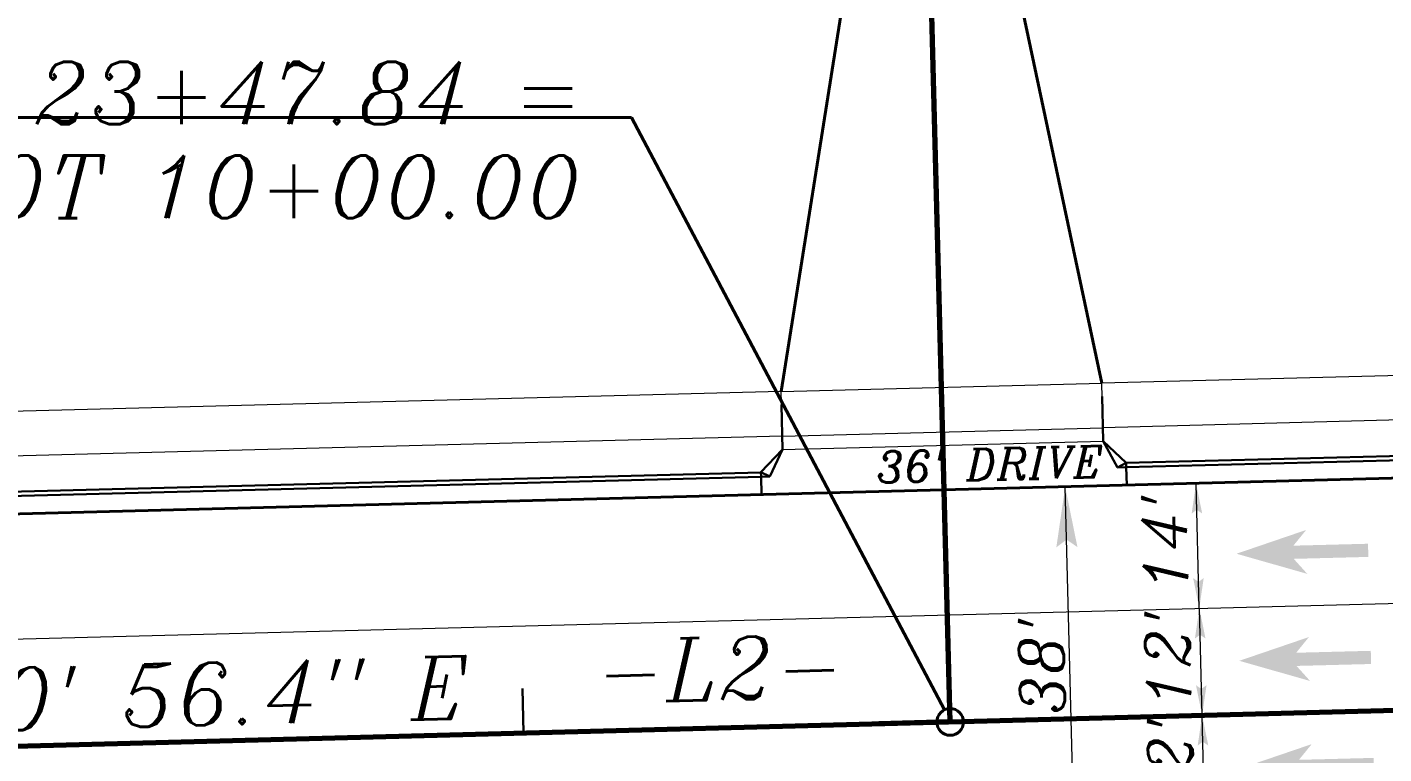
# Model space of a CAD drawing. Extents: x 2081963 to 2085386, y 738291 to 742228.
# Drawn here: x 2083276.6 to 2083428.6, y 741270.3 to 741351.7 of the extents above; entities that cross this region are included whole.
import ezdxf
from ezdxf.enums import TextEntityAlignment as Align

# ---------------------------------------------------------------- set-up
doc = ezdxf.new("R2010")
doc.units = 0
doc.header["$MEASUREMENT"] = 0
for name, color, linetype, lineweight in [('Prop Conc 2ft 6in Curb and Gutter', 1, 'Continuous', 30), ('Prop Dimension', 7, 'Continuous', 13), ('Prop DSN Text', 7, 'Continuous', 30), ('Prop EOT', 3, 'Continuous', 40), ('Prop Horizontal Alignment', 2, 'Continuous', 70), ('Prop Horizontal Alignment Direction Label', 2, 'Continuous', 40), ('Prop Horizontal Alignment Station Label', 2, 'Continuous', 40), ('Prop Horizontal Alignment Tick Large', 2, 'Continuous', 70), ('Prop Horizontal Alignment Tick Small', 2, 'Continuous', 30), ('Prop Lane Arrow CELL', 7, 'Continuous', 0), ('Prop Lane Lines', 9, 'Continuous', 13), ('Prop Rem of Exist Asph Pvmt', 9, 'Continuous', 13), ('Prop Terminator CELL', 7, 'Continuous', 0)]:
    doc.layers.add(name, color=color, linetype=linetype, lineweight=lineweight)
doc.layers.add('Prop Conc 4in Sidewalk', color=51, linetype='Continuous', lineweight=13, true_color=0xffff91)
doc.styles.add('Style-ITALICS', font='ITALICS.shx')

# ---------------------------------------------------------------- blocks, each defined once
blk = doc.blocks.new('STRARR_7')
at = {"layer": 'Prop Lane Arrow CELL'}
blk.add_hatch(color=256, dxfattribs=at).paths.add_polyline_path([(-4, -1.25), (-3.25, -0.375), (-7.5, -0.375), (-7.5, 0.375), (-3.25, 0.375), (-4, 1.25), (0, 0)])
blk = doc.blocks.new('STRARR_8')
at = {"layer": 'Prop Lane Arrow CELL'}
blk.add_hatch(color=256, dxfattribs=at).paths.add_polyline_path([(-4, -1.25), (-3.25, -0.375), (-7.5, -0.375), (-7.5, 0.375), (-3.25, 0.375), (-4, 1.25), (0, 0)])
blk = doc.blocks.new('STRARR_9')
at = {"layer": 'Prop Lane Arrow CELL'}
blk.add_hatch(color=256, dxfattribs=at).paths.add_polyline_path([(-4, -1.25), (-3.25, -0.375), (-7.5, -0.375), (-7.5, 0.375), (-3.25, 0.375), (-4, 1.25), (0, 0)])
blk = doc.blocks.new('*U43')
at = {"layer": 'Prop Lane Arrow CELL', "xscale": 1.968499, "yscale": 1.968499, "zscale": 1.968499, "rotation": 181.480231}
for name, p in [('STRARR_9', (-7.69981, 11.792515)), ('STRARR_8', (-7.388967, -0.203459)), ('STRARR_7', (-7.078125, -12.199432))]:
    blk.add_blockref(name, p, dxfattribs=at)
blk = doc.blocks.new('Terminator_6')
at = {"layer": 'Prop Terminator CELL', "color": 1, "linetype": 'Continuous', "lineweight": 0}
blk.add_solid([(-9, 1.55), (0, 0), (-7.9, 0), (-9.05, -1.6)], dxfattribs=at)
blk = doc.blocks.new('Terminator_7')
at = {"layer": 'Prop Terminator CELL', "color": 1, "linetype": 'Continuous', "lineweight": 0}
blk.add_solid([(-9, 1.55), (0, 0), (-7.9, 0), (-9.05, -1.6)], dxfattribs=at)
blk = doc.blocks.new('*U23')
at = {"layer": 'Prop Dimension'}
blk.add_line((-5.892473, 4.963964), (-1.148989, -6.058711), dxfattribs=at)
at = {"layer": 'Prop Terminator CELL', "color": 1, "linetype": 'Continuous', "lineweight": 0, "xscale": 0.375, "yscale": 0.375, "zscale": 0.375}
for name, p, rotation in [('Terminator_6', (-5.892473, 4.963964), 113.284087), ('Terminator_7', (-1.148989, -6.058711), 293.284087)]:
    blk.add_blockref(name, p, dxfattribs=dict(at, rotation=rotation))
at = {"layer": 'Prop Dimension', "style": 'Style-ITALICS'}
blk.add_text("12'", height=5, rotation=293.284085, dxfattribs=at).set_placement((0.007646, 0.538479), align=Align.MIDDLE_CENTER)
blk = doc.blocks.new('*U132')
at = {"layer": 'Prop Conc 2ft 6in Curb and Gutter'}
for p, q in [((-18.06368, -0.433255), (-18.193197, 4.565068)), ((17.869521, 0.497854), (17.740003, 5.496177)), ((19.446728, -2.462284), (17.869521, 0.497854)), ((20.433441, -1.936548), (17.869521, 0.497854)), ((-20.498082, -2.997175), (-18.06368, -0.433255)), ((-19.485466, -3.471103), (-18.06368, -0.433255)), ((-20.498082, -2.997175), (-20.48513, -3.497007)), ((-20.498082, -2.997175), (-19.485466, -3.471103)), ((20.433441, -1.936548), (19.446728, -2.462284)), ((20.446393, -2.43638), (19.446728, -2.462284)), ((20.433441, -1.936548), (20.446393, -2.43638)), ((20.446393, -2.43638), (20.4982, -4.435709)), ((-20.48513, -3.497007), (-19.485466, -3.471103)), ((-20.48513, -3.497007), (-20.433323, -5.496336)), ((-20.433323, -5.496336), (20.4982, -4.435709))]:
    blk.add_line(p, q, dxfattribs=at)
at = {"layer": 'Prop Conc 4in Sidewalk', "color": 7, "linetype": 'Continuous'}
blk.add_line((-18.06368, -0.433255), (17.869521, 0.497854), dxfattribs=at)
blk = doc.blocks.new('Terminator_63')
at = {"layer": 'Prop Terminator CELL', "color": 1, "linetype": 'Continuous', "lineweight": 0}
blk.add_solid([(-9, 1.55), (0, 0), (-7.9, 0), (-9.05, -1.6)], dxfattribs=at)
blk = doc.blocks.new('Terminator_64')
at = {"layer": 'Prop Terminator CELL', "color": 1, "linetype": 'Continuous', "lineweight": 0}
blk.add_solid([(-9, 1.55), (0, 0), (-7.9, 0), (-9.05, -1.6)], dxfattribs=at)
blk = doc.blocks.new('*U155')
at = {"layer": 'Prop Dimension'}
blk.add_line((3.613298, -18.993736), (2.628964, 18.993513), dxfattribs=at)
at = {"layer": 'Prop Terminator CELL', "color": 1, "linetype": 'Continuous', "lineweight": 0, "xscale": 0.75, "yscale": 0.75, "zscale": 0.75}
for name, p, rotation in [('Terminator_64', (2.628964, 18.993513), 91.484329), ('Terminator_63', (3.613298, -18.993736), 271.484329)]:
    blk.add_blockref(name, p, dxfattribs=dict(at, rotation=rotation))
at = {"layer": 'Prop Dimension', "style": 'Style-ITALICS'}
blk.add_text("38'", height=5, rotation=91.484327, dxfattribs=at).set_placement((-0.00057, -1.086644), align=Align.MIDDLE_CENTER)
blk = doc.blocks.new('Terminator_65')
at = {"layer": 'Prop Terminator CELL', "color": 1, "linetype": 'Continuous', "lineweight": 0}
blk.add_solid([(-9, 1.55), (0, 0), (-7.9, 0), (-9.05, -1.6)], dxfattribs=at)
blk = doc.blocks.new('Terminator_66')
at = {"layer": 'Prop Terminator CELL', "color": 1, "linetype": 'Continuous', "lineweight": 0}
blk.add_solid([(-9, 1.55), (0, 0), (-7.9, 0), (-9.05, -1.6)], dxfattribs=at)
blk = doc.blocks.new('*U158')
at = {"layer": 'Prop Dimension'}
blk.add_line((3.860174, -6.997705), (3.497525, 6.997597), dxfattribs=at)
at = {"layer": 'Prop Terminator CELL', "color": 1, "linetype": 'Continuous', "lineweight": 0, "xscale": 0.375, "yscale": 0.375, "zscale": 0.375}
for name, p, rotation in [('Terminator_66', (3.497525, 6.997597), 91.484329), ('Terminator_65', (3.860174, -6.997705), 271.484329)]:
    blk.add_blockref(name, p, dxfattribs=dict(at, rotation=rotation))
at = {"layer": 'Prop Dimension', "style": 'Style-ITALICS'}
blk.add_text("14'", height=5, rotation=91.484327, dxfattribs=at).set_placement((-0.000964, 0.321887), align=Align.MIDDLE_CENTER)

msp = doc.modelspace()

# ---------------------------------------------------------------- hatches: boundary and pattern name
at = {"layer": 'Prop Rem of Exist Asph Pvmt'}
h = msp.add_hatch(dxfattribs=at)
h.set_pattern_fill('CROSSHATCH', style=0, pattern_type=2)
h.set_pattern_definition([(45, (2083111.345, 741383.98), (-7.07107, 7.07107), []), (315, (2083111.345, 741383.98), (7.07107, 7.07107), [])])
h.paths.add_polyline_path([(2083348.36, 741465.47), (2083306.45, 741436.6), (2083264.41, 741410.86), (2083218.07, 741386.58), (2083176.53, 741367.22), (2083131.69, 741348.73), (2083082.62, 741331.82), (2083038.12, 741321.37), (2083010.13, 741314.18), (2083006.6, 741312.35), (2083004.49, 741311.94), (2083031.1, 741311.96), (2083077.27, 741305.12), (2083085.93, 741306.7), (2083091.88, 741306.93), (2083098.97, 741306.58), (2083141.93, 741320.92), (2083186.01, 741338.8), (2083231.81, 741360.26), (2083273.99, 741382.61), (2083315.7, 741407.84), (2083356.39, 741434.83), (2083366.91, 741442.63, -0.188284), (2083392.29, 741499.01), (2083383.8, 741502.34), (2083381.76, 741505.6), (2083381.81, 741511.83), (2083365.64, 741498.54), (2083365.62, 741493.87), (2083356.43, 741471.6)])

# ---------------------------------------------------------------- linework, layer by layer
at = {"layer": 'Prop Conc 2ft 6in Curb and Gutter'}
for p, q in [((2083580.63, 741307.58), (2083399.76, 741302.89)), ((2083580.64, 741307.08), (2083399.78, 741302.4)), ((2083358.83, 741301.83), (2083134.96, 741296.03)), ((2083358.84, 741301.33), (2083134.97, 741295.53)), ((2083358.9, 741299.34), (2083135.02, 741293.53))]:
    msp.add_line(p, q, dxfattribs=at)
at = {"layer": 'Prop Conc 4in Sidewalk', "color": 7, "linetype": 'Continuous'}
for p, q in [((2083580.4, 741316.58), (2083397.03, 741311.83)), ((2083361.1, 741310.9), (2083397.03, 741311.83)), ((2083397.2, 741305.33), (2083397.03, 741311.83)), ((2083580.53, 741311.58), (2083397.16, 741306.83)), ((2083361.1, 741310.9), (2083132.22, 741304.97)), ((2083361.27, 741304.4), (2083361.1, 741310.9)), ((2083361.23, 741305.9), (2083397.16, 741306.83)), ((2083361.23, 741305.9), (2083132.35, 741299.97))]:
    msp.add_line(p, q, dxfattribs=at)
at = {"layer": 'Prop EOT'}
for p, q in [((2083397.03, 741311.83), (2083386.8, 741360.08)), ((2083361.1, 741310.9), (2083368.81, 741359.61)), ((2083580.69, 741305.08), (2082892.79, 741287.26))]:
    msp.add_line(p, q, dxfattribs=at)
at = {"layer": 'Prop Horizontal Alignment'}
for p, q in [((2083380.04, 741273.87), (2083376.03, 741428.53)), ((2082893.46, 741261.27), (2084043.39, 741291.06))]:
    msp.add_line(p, q, dxfattribs=at)
at = {"layer": 'Prop Horizontal Alignment Station Label', "color": 2, "linetype": 'Continuous', "lineweight": 40}
for q in [(2083230.17, 741341.57), (2083379.41, 741275.24)]:
    msp.add_line((2083344.32, 741341.57), q, dxfattribs=at)
msp.add_circle((2083380.04, 741273.87), 1.5, dxfattribs=at)
msp.add_circle((2083380.04, 741273.87), 1.5, dxfattribs=at)
at = {"layer": 'Prop Horizontal Alignment Tick Large', "color": 2, "linetype": 'Continuous', "lineweight": 70}
msp.add_line((2083380.04, 741273.87), (2083372.04, 741273.67), dxfattribs=at)
at = {"layer": 'Prop Horizontal Alignment Tick Small', "color": 2, "linetype": 'Continuous', "lineweight": 30}
msp.add_line((2083332.22, 741272.64), (2083332.09, 741277.63), dxfattribs=at)
at = {"layer": 'Prop Lane Lines'}
for p, q in [((2083580.69, 741305.08), (2082897.49, 741287.38)), ((2082893.15, 741273.26), (2083931.7, 741300.17)), ((2082893.46, 741261.27), (2083887.26, 741287.02))]:
    msp.add_line(p, q, dxfattribs=at)

# ---------------------------------------------------------------- block references
at = {"layer": 'Prop Conc 2ft 6in Curb and Gutter'}
msp.add_blockref('*U132', (2083379.33, 741304.83), dxfattribs=at)
at = {"layer": 'Prop Lane Arrow CELL'}
msp.add_blockref('*U43', (2083419.83, 741280.92), dxfattribs=at)
at = {"layer": 'Prop Terminator CELL', "color": 1, "linetype": 'Continuous', "lineweight": 0}
for name, p in [('*U158', (2083404.1, 741293.6)), ('*U155', (2083390.3, 741281.22))]:
    msp.add_blockref(name, p, dxfattribs=at)
at = {"layer": 'Prop Terminator CELL', "color": 1, "linetype": 'Continuous', "lineweight": 0, "rotation": 158.200242}
for p in [(2083404.65, 741281.4), (2083404.96, 741269.41)]:
    msp.add_blockref('*U23', p, dxfattribs=at)

# ---------------------------------------------------------------- texts
at = {"layer": 'Prop DSN Text', "style": 'Style-ITALICS'}
msp.add_text("36' DRIVE", height=3.5, rotation=1.4843, dxfattribs=at).set_placement((2083371.77, 741302.4), align=Align.MIDDLE_LEFT)
at = {"layer": 'Prop Horizontal Alignment Direction Label', "linetype": 'Continuous', "style": 'Style-ITALICS'}
for s, p in [('-L2-', (2083354.34, 741276.34)), ('N 88%%d 30\' 56.4" E', (2083280.14, 741273.07))]:
    msp.add_text(s, height=7, rotation=1.4843, dxfattribs=at).set_placement(p, align=Align.CENTER)
at = {"layer": 'Prop Horizontal Alignment Station Label', "color": 2, "linetype": 'Continuous', "lineweight": 40, "insert": (2083338.89, 741330.32), "char_height": 7, "attachment_point": 9, "line_spacing_factor": 0.9, "style": 'Style-ITALICS'}
msp.add_mtext('-L2- POT 23+47.84 =\\P-DWY1- POT 10+00.00', dxfattribs=at)

doc.saveas('drawing.dxf')
